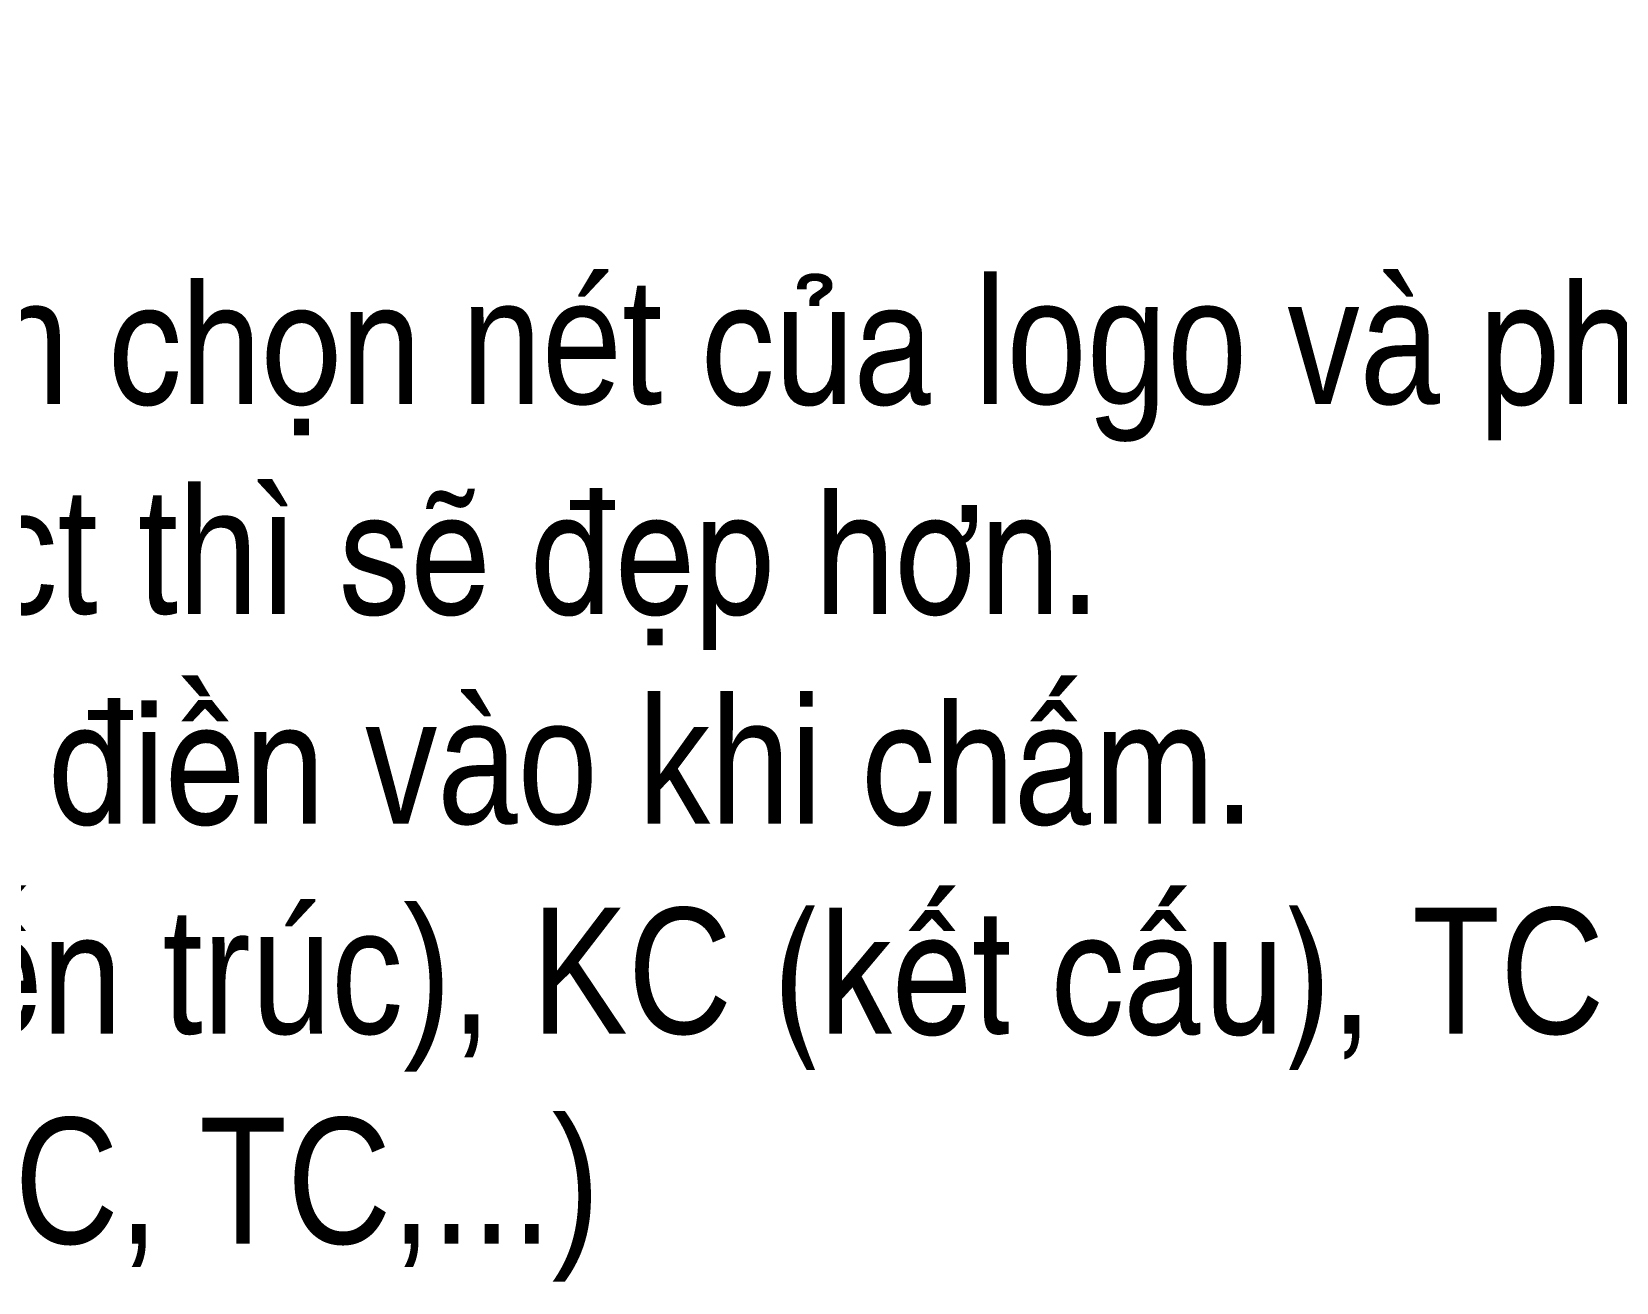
# Model space of a CAD drawing. Header units: millimetres. Extents: x 813 to 2725, y -392 to 805.
# Drawn here: x 1271.2 to 1585.6, y -391.8 to -143.6 of the extents above; entities that cross this region are included whole.
import ezdxf

# ---------------------------------------------------------------- set-up
doc = ezdxf.new("R2010")
doc.units = ezdxf.units.MM
doc.styles.get("Standard").update_dxf_attribs({"font": 'VNI-Helve-Condense.TTF', "height": 25})

msp = doc.modelspace()

# ---------------------------------------------------------------- texts
at = {"insert": (955.669, -150.797), "char_height": 20, "width": 1407.37677, "attachment_point": 1}
msp.add_mtext('{\\fVNI-Helve-Condense|b1|i0|c0|p2;\\H1.25x;CHUÙ YÙ:\\P\\fVNI-Helve-Condense|b0|i0|c0|p2;- Neáu in theo maøu thì neân choïn neùt cuûa logo vaø phaàn \\fVNI-Helve-Condense|b0|i1|c0|p2;Hatch \\fVNI-Helve-Condense|b0|i0|c0|p2;cuûa kyù hieäu baûn veõ laø 0.1 (maøu \\fVNI-Helve-Condense|b1|i1|c0|p2;\\C4;Cyan\\fVNI-Helve-Condense|b0|i0|c0|p2;\\C256;)\\P- Neáu in ñöôïc theo Object thì seõ ñeïp hôn.\\P- Teân CBPB töï CBPB seõ ñieàn vaøo khi chaám.\\P- Kyù hieäu baûn veõ: KT (Kieán truùc), KC (keát caáu), TC (Thi coâng),... phaàn treân laø soá TT baûn veõ, phaàn döôùi laø toång soá baûn veõ (töøng phaàn KT, KC, TC,...)}', dxfattribs=at)

doc.saveas('drawing.dxf')
